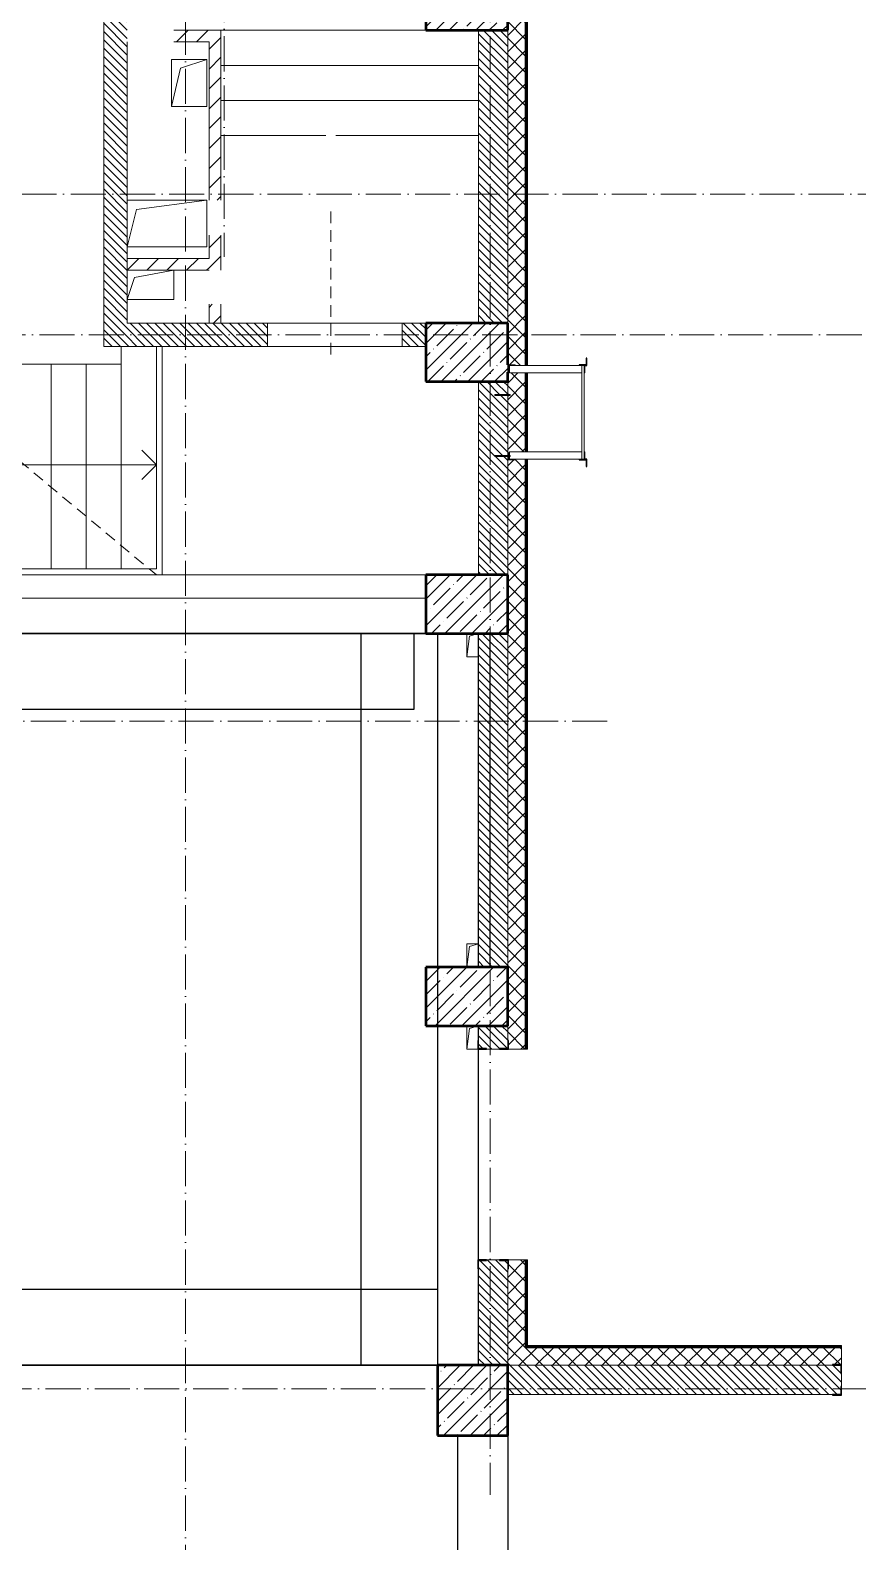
# Model space of a CAD drawing. Header units: millimetres. Extents: x -401725 to 250493, y 305116 to 802890.
# Drawn here: x 4031 to 11098, y 525290 to 538197 of the extents above; entities that cross this region are included whole.
import ezdxf

# ---------------------------------------------------------------- set-up
doc = ezdxf.new("R2010")
doc.units = ezdxf.units.MM
doc.linetypes.add('200_ШТРИХ_ш1п0_6_', pattern=[160, 100, -60])
doc.linetypes.add('50_200_ШТРИХ_1Т_ш5_п1_п1_', pattern=[700, 500, -100, 0, -100])
for name, color, linetype, lineweight in [('A-DETL-____-OTLN-3', 7, '200_ШТРИХ_ш1п0_6_', 9), ('A-FLOR-____-OTLN', 7, 'Continuous', 9), ('A-GENM-____-MCUT', 7, 'Continuous', 25), ('A-GENM-____-OTLN', 7, 'Continuous', 9), ('A-GENM-____-OTLN-1', 7, 'Continuous', 25), ('A-WALL-____-MCUT', 7, 'Continuous', 13), ('A-WALL-____-MCUT-1', 7, 'Continuous', 9), ('A-WALL-____-PATT-1', 7, 'Continuous', 9), ('A-WALL-FNSH-MCUT-1', 7, 'Continuous', 9), ('I-WALL-____-OTLN', 7, 'Continuous', 9), ('S-COLS-____-MCUT', 7, 'Continuous', 50), ('S-COLS-____-OTLN', 7, 'Continuous', 9), ('S-GRID-____-OTLN-1', 7, '50_200_ШТРИХ_1Т_ш5_п1_п1_', 9), ('S-STRS-____-OTLN-1', 7, 'Continuous', 9)]:
    doc.layers.add(name, color=color, linetype=linetype, lineweight=lineweight)
doc.layers.add('A-DETL-GENF-OTLN-3', color=9, linetype='Continuous', lineweight=9, true_color=0x808080)
doc.layers.add('A-DETL-GENF-OTLN-4', color=9, linetype='200_ШТРИХ_ш1п0_6_', lineweight=9, true_color=0x808080)
pattern_1 = [(45, (-15591.66, 459015.94), (-70.71068, 70.71068), []), (135, (-15591.66, 459015.94), (-70.71068, -70.71068), [])]
pattern_2 = [(135, (-15591.663, 459015.94), (-35.35534, -35.35534), [])]
pattern_3 = [(45, (-15591.66, 459015.94), (-84.85281, 84.85281), [])]

# ---------------------------------------------------------------- blocks, each defined once
blk = doc.blocks.new('BSC_Колонна _Прямоугольная - 500х700-25279857-АР1_План отверстий 2 этажа в осях 1-64_Ю-ЯЯ')
at = {"layer": 'S-COLS-____-OTLN'}
h = blk.add_hatch(dxfattribs=at)
h.set_pattern_fill('FP_17', color=256, style=0, pattern_type=2)
h.set_pattern_definition([(315, (-76431.04, 23350), (114.04925, 114.04925), []), (315, (-76431.04, 23235.95), (114.04925, 114.04925), [201.613, -40.323, 3.353, -36.97])])
h.paths.add_polyline_path([(-250, -54), (-250, -350), (250, -350), (250, 350), (-250, 350)], flags=0)
at = {"layer": 'S-COLS-____-MCUT'}
for p, q in [((250, 350), (-250, 350)), ((-250, 350), (-250, -350)), ((250, -350), (250, 350)), ((-250, -350), (-170, -350)), ((-107, -350), (250, -350))]:
    blk.add_line(p, q, dxfattribs=at)
blk = doc.blocks.new('BSC_Колонна _Прямоугольная - 500х700-25976089-АР1_План отверстий 2 этажа в осях 1-64_Ю-ЯЯ')
at = {"layer": 'S-COLS-____-OTLN'}
h = blk.add_hatch(dxfattribs=at)
h.set_pattern_fill('FP_78', color=256, style=0, pattern_type=2)
h.set_pattern_definition([(315, (-74281.04, 23350), (114.04925, 114.04925), []), (315, (-74281.04, 23235.95), (114.04925, 114.04925), [201.613, -40.323, 3.353, -36.97])])
h.paths.add_polyline_path([(-250, -350), (250, -350), (250, 350), (-250, 350)], flags=0)
at = {"layer": 'S-COLS-____-MCUT'}
for p, q in [((250, 350), (-250, 350)), ((-250, 350), (-250, -350)), ((250, -350), (250, 350)), ((-250, -350), (250, -350))]:
    blk.add_line(p, q, dxfattribs=at)
blk = doc.blocks.new('BSC_Колонна _Прямоугольная - 500х700-V67-АР1_План отверстий 2 этажа в осях 1-64_Ю-ЯЯ')
at = {"layer": 'S-COLS-____-OTLN'}
h = blk.add_hatch(dxfattribs=at)
h.set_pattern_fill('FP_79', color=256, style=0, pattern_type=2)
h.set_pattern_definition([(315, (-70931.04, 23350), (114.04925, 114.04925), []), (315, (-70931.04, 23235.95), (114.04925, 114.04925), [201.613, -40.323, 3.353, -36.97])])
h.paths.add_polyline_path([(-250, -350), (250, -350), (250, 350), (-250, 350)], flags=0)
at = {"layer": 'S-COLS-____-MCUT'}
for p, q in [((250, 350), (-250, 350)), ((-250, 350), (-250, -350)), ((250, -350), (250, 350)), ((-250, -350), (250, -350))]:
    blk.add_line(p, q, dxfattribs=at)
blk = doc.blocks.new('BSC_Колонна _Прямоугольная - 500х700-V68-АР1_План отверстий 2 этажа в осях 1-64_Ю-ЯЯ')
at = {"layer": 'S-COLS-____-OTLN'}
h = blk.add_hatch(dxfattribs=at)
h.set_pattern_fill('FP_80', color=256, style=0, pattern_type=2)
h.set_pattern_definition([(315, (-79431.04, 23350), (114.04925, 114.04925), []), (315, (-79431.04, 23235.95), (114.04925, 114.04925), [201.613, -40.323, 3.353, -36.97])])
h.paths.add_polyline_path([(-250, -350), (250, -350), (250, 350), (-250, 350)], flags=0)
at = {"layer": 'S-COLS-____-MCUT'}
for p, q in [((250, 350), (-250, 350)), ((-250, 350), (-250, -350)), ((250, -350), (250, 350)), ((-250, -350), (250, -350))]:
    blk.add_line(p, q, dxfattribs=at)
blk = doc.blocks.new('BSC_Колонна _Прямоугольная - 600х600-V90-АР1_План отверстий 2 этажа в осях 1-64_Ю-ЯЯ')
at = {"layer": 'S-COLS-____-OTLN'}
h = blk.add_hatch(dxfattribs=at)
h.set_pattern_fill('FP_103', color=256, style=0, pattern_type=2)
h.set_pattern_definition([(45, (-23400, -67481.04), (-114.04925, 114.04925), []), (45, (-23285.95, -67481.04), (-114.04925, 114.04925), [201.613, -40.323, 3.353, -36.97])])
h.paths.add_polyline_path([(-300, -300), (300, -300), (300, 300), (-300, 300)], flags=0)
at = {"layer": 'S-COLS-____-MCUT'}
for p, q in [((300, 300), (-300, 300)), ((-300, 300), (-300, -300)), ((300, -300), (300, 300)), ((-300, -300), (300, -300))]:
    blk.add_line(p, q, dxfattribs=at)
blk = doc.blocks.new('Фахверк_СКБ_Уголок - 250_1500-27504248-АР1_План отверстий 2 этажа в осях 1-64_Ю-ЯЯ')
at = {"layer": 'A-GENM-____-MCUT'}
for p, q in [((200, 181), (125, 181)), ((125, 181), (125, 106)), ((131, 106), (131, 175)), ((131, 175), (200, 175)), ((200, 175), (200, 181)), ((125, 106), (131, 106)), ((131, -6), (125, -6)), ((125, -6), (125, -81)), ((125, -81), (200, -81)), ((131, -75), (131, -6)), ((200, -75), (131, -75)), ((200, -81), (200, -75))]:
    blk.add_line(p, q, dxfattribs=at)
blk = doc.blocks.new('Фахверк_СКБ_Уголок - 250_1500-27508688-АР1_План отверстий 2 этажа в осях 1-64_Ю-ЯЯ')
at = {"layer": 'A-GENM-____-MCUT'}
for p, q in [((200, 181), (125, 181)), ((125, 181), (125, 106)), ((131, 106), (131, 175)), ((131, 175), (200, 175)), ((200, 175), (200, 181)), ((125, 106), (131, 106)), ((131, -6), (125, -6)), ((125, -6), (125, -81)), ((125, -81), (200, -81)), ((131, -75), (131, -6)), ((200, -75), (131, -75)), ((200, -81), (200, -75))]:
    blk.add_line(p, q, dxfattribs=at)
blk = doc.blocks.new('AR_Отверстие прямоугольное _в плите_ - AR_Отверстие прямоугольное _в плите_-V174-АР1_План отверстий 2 этажа в осях 1-64_Ю-ЯЯ')
at = {"layer": 'A-GENM-____-OTLN'}
for p, q in [((-50, 100), (-50, -100)), ((-50, -100), (-25, 75)), ((-25, 75), (50, 100)), ((-50, -100), (44, -100))]:
    blk.add_line(p, q, dxfattribs=at)
blk = doc.blocks.new('AR_Отверстие прямоугольное _в плите_ - AR_Отверстие прямоугольное _в плите_-V169-АР1_План отверстий 2 этажа в осях 1-64_Ю-ЯЯ')
at = {"layer": 'A-GENM-____-OTLN'}
for p, q in [((50, 100), (-50, 100)), ((-50, 100), (-50, -100)), ((-50, -100), (-25, 75)), ((-25, 75), (50, 100))]:
    blk.add_line(p, q, dxfattribs=at)
blk = doc.blocks.new('AR_Отверстие прямоугольное _в плите_ - AR_Отверстие прямоугольное _в плите_-V168-АР1_План отверстий 2 этажа в осях 1-64_Ю-ЯЯ')
at = {"layer": 'A-GENM-____-OTLN'}
for p, q in [((-50, 100), (-50, -100)), ((-50, -100), (-25, 75)), ((-25, 75), (50, 100)), ((-50, -100), (50, -100))]:
    blk.add_line(p, q, dxfattribs=at)
blk = doc.blocks.new('AR_Отверстие прямоугольное _в плите_ - AR_Отверстие прямоугольное _в плите_-30459858-АР1_План отверстий 2 этажа в осях 1-64_Ю-ЯЯ')
at = {"layer": 'A-GENM-____-OTLN'}
for p, q in [((-200, -125), (-137, 63)), ((-137, 63), (200, 125)), ((200, -125), (200, 125)), ((-200, -125), (200, -125))]:
    blk.add_line(p, q, dxfattribs=at)
blk = doc.blocks.new('AR_Отверстие прямоугольное _в плите_ - AR_Отверстие прямоугольное _в плите_-30553352-АР1_План отверстий 2 этажа в осях 1-64_Ю-ЯЯ')
at = {"layer": 'A-GENM-____-OTLN'}
for p, q in [((340, 200), (-340, 200)), ((-260, 120), (340, 200)), ((340, -200), (340, 200)), ((-340, -200), (-260, 120)), ((-340, -200), (340, -200))]:
    blk.add_line(p, q, dxfattribs=at)
blk = doc.blocks.new('AR_Отверстие прямоугольное _в плите_ - AR_Отверстие прямоугольное _в плите_-V197-АР1_План отверстий 2 этажа в осях 1-64_Ю-ЯЯ')
at = {"layer": 'A-GENM-____-OTLN'}
for p, q in [((150, 200), (-150, 200)), ((-150, 200), (-150, -200)), ((-75, 125), (150, 200)), ((150, -200), (150, 200)), ((-150, -200), (-75, 125)), ((-150, -200), (150, -200))]:
    blk.add_line(p, q, dxfattribs=at)
blk = doc.blocks.new('ЛМ_Уголок_ГОСТ 8509-93 - L 63х63x6-29176215-АР1_План отверстий 2 этажа в осях 1-64_Ю-ЯЯ')
at = {"layer": 'A-GENM-____-MCUT'}
for p, q in [((24369, 76324), (24312, 76324)), ((24312, 76324), (24312, 76318)), ((24360, 76318), (24375, 76318)), ((24375, 76381), (24369, 76381)), ((24369, 76381), (24369, 76324)), ((24375, 76318), (24375, 76381))]:
    blk.add_line(p, q, dxfattribs=at)
blk = doc.blocks.new('ЛМ_Уголок_ГОСТ 8509-93 - L 63х63x6-29176216-АР1_План отверстий 2 этажа в осях 1-64_Ю-ЯЯ')
at = {"layer": 'A-GENM-____-MCUT'}
for p, q in [((24312, 75518), (24312, 75512)), ((24312, 75512), (24369, 75512)), ((24375, 75518), (24360, 75518)), ((24369, 75512), (24369, 75455)), ((24375, 75455), (24375, 75518)), ((24369, 75455), (24375, 75455))]:
    blk.add_line(p, q, dxfattribs=at)
blk = doc.blocks.new('Анкер клиновой - Анкер клиновой МКТ V-A 10-10-15_115-14811140-АР1_План отверстий 2 этажа в осях 1-64_Ю-ЯЯ')
at = {"layer": 'A-GENM-____-OTLN'}
for p, q in [((23706, 76071), (23591, 76071)), ((23591, 76061), (23591, 76071)), ((23591, 76061), (23706, 76061)), ((23710, 76074), (23706, 76074)), ((23706, 76058), (23706, 76074)), ((23706, 76074), (23706, 76072)), ((23706, 76060), (23706, 76058)), ((23706, 76058), (23710, 76058)), ((23710, 76072), (23710, 76074)), ((23710, 76074), (23710, 76058)), ((23720, 76071), (23710, 76071)), ((23710, 76061), (23720, 76061)), ((23710, 76058), (23710, 76060)), ((23720, 76071), (23720, 76061))]:
    blk.add_line(p, q, dxfattribs=at)
blk = doc.blocks.new('Анкер клиновой - Анкер клиновой МКТ V-A 10-10-15_115-V201-АР1_План отверстий 2 этажа в осях 1-64_Ю-ЯЯ')
at = {"layer": 'A-GENM-____-OTLN'}
for p, q in [((23700, 75550), (23591, 75550)), ((23591, 75540), (23591, 75550)), ((23591, 75540), (23700, 75540)), ((23710, 75553), (23706, 75553)), ((23706, 75537), (23710, 75537)), ((23710, 75551), (23710, 75553)), ((23710, 75553), (23710, 75537)), ((23720, 75550), (23710, 75550)), ((23710, 75540), (23720, 75540)), ((23710, 75537), (23710, 75539)), ((23720, 75550), (23720, 75540))]:
    blk.add_line(p, q, dxfattribs=at)
blk = doc.blocks.new('ЛМ_Арматурный стержень_ГОСТ 5781-82 - Ø 18 А240-29172526-АР1_План отверстий 2 этажа в осях 1-64_Ю-ЯЯ')
at = {"layer": 'A-GENM-____-OTLN'}
for p, q in [((24334, 76318), (24334, 75518)), ((24334, 76318), (24343, 76318)), ((24343, 76318), (24352, 76318)), ((24352, 75518), (24352, 76318)), ((24343, 75518), (24334, 75518)), ((24352, 75518), (24343, 75518))]:
    blk.add_line(p, q, dxfattribs=at)
blk = doc.blocks.new('ЛМ_Уголок_ГОСТ 8509-93 - L 63х63x6-29171483-АР1_План отверстий 2 этажа в осях 1-64_Ю-ЯЯ')
at = {"layer": 'A-GENM-____-OTLN'}
for p, q in [((23700, 76324), (23700, 76261)), ((23763, 76324), (23700, 76324)), ((23706, 76261), (23706, 76318)), ((23706, 76318), (23763, 76318)), ((23763, 76318), (23763, 76324)), ((23700, 76261), (23706, 76261))]:
    blk.add_line(p, q, dxfattribs=at)
blk = doc.blocks.new('ЛМ_Уголок_ГОСТ 8509-93 - L 63х63x6-29171484-АР1_План отверстий 2 этажа в осях 1-64_Ю-ЯЯ')
at = {"layer": 'A-GENM-____-OTLN'}
for p, q in [((23706, 75575), (23700, 75575)), ((23700, 75575), (23700, 75512)), ((23700, 75512), (23763, 75512)), ((23706, 75518), (23706, 75575)), ((23763, 75518), (23706, 75518)), ((23763, 75512), (23763, 75518))]:
    blk.add_line(p, q, dxfattribs=at)
blk = doc.blocks.new('ЛМ_Уголок_ГОСТ 8509-93 - L 63х63x6-30750527-АР1_План отверстий 2 этажа в осях 1-64_Ю-ЯЯ')
at = {"layer": 'A-GENM-____-OTLN'}
for p, q in [((0, 45), (0, -18)), ((619, 45), (0, 45)), ((645, 45), (637, 45)), ((645, -18), (645, 45)), ((48, -18), (619, -18)), ((637, -18), (645, -18))]:
    blk.add_line(p, q, dxfattribs=at)
blk = doc.blocks.new('ЛМ_Уголок_ГОСТ 8509-93 - L 63х63x6-30750528-АР1_План отверстий 2 этажа в осях 1-64_Ю-ЯЯ')
at = {"layer": 'A-GENM-____-OTLN'}
for p, q in [((0, 18), (0, -4)), ((619, 18), (48, 18)), ((645, 18), (637, 18)), ((645, -45), (645, 18)), ((0, -14), (0, -45)), ((0, -45), (619, -45)), ((637, -45), (645, -45))]:
    blk.add_line(p, q, dxfattribs=at)
blk = doc.blocks.new('DET_L_Имитация разреза_ISO2-5 - Вправо-36813819-АР1_План отверстий 2 этажа в осях 1-64_Ю-ЯЯ')
at = {"layer": 'A-DETL-GENF-OTLN-4'}
blk.add_line((143, 0), (1368, 0), dxfattribs=at)
blk = doc.blocks.new('2этаж')
at = {"layer": 'S-GRID-____-OTLN-1', "color": 251, "ltscale": 0.6, "true_color": 0x636466}
for p, q in [((5688.3, 549908.8), (5688.3, 536263.3)), ((7958.3, 549908.8), (7958.3, 525691.4)), ((5358.3, 549630.9), (5358.3, 511907.5)), ((31562.9, 536797), (-20260.4, 536797)), ((17013.3, 535597), (-20260.4, 535597)), ((8958.3, 532297), (-20260.4, 532297)), ((88482.7, 526597), (-20260.4, 526597))]:
    blk.add_line(p, q, dxfattribs=at)

msp = doc.modelspace()

# ---------------------------------------------------------------- hatches: boundary and pattern name
at = {"layer": 'A-WALL-____-PATT-1'}
h = msp.add_hatch(dxfattribs=at)
h.set_pattern_fill('FP_1', color=256, style=0, pattern_type=2)
h.set_pattern_definition(pattern_1)
h.paths.add_polyline_path([(8108.3366, 526946.983), (8258.3366, 526946.983), (8258.3366, 527696.983), (8114.3366, 527696.983), (8114.3366, 527621.983), (8108.3366, 527621.983), (8108.3366, 527541.4193)], flags=0)
h.paths.add_polyline_path([(8258.3366, 529496.983), (8258.3366, 534533.983), (8171.3366, 534533.983), (8171.3366, 534527.983), (8108.3366, 534527.983), (8108.3366, 529571.983), (8114.3366, 529571.983), (8114.3366, 529496.983), (8254.4145, 529496.983)], flags=0)
h.paths.add_polyline_path([(8114.3366, 534533.983), (8123.3366, 534533.983), (8123.3366, 534555.983), (8114.3366, 534555.3261)], flags=0)
h.paths.add_polyline_path([(8118.3366, 534565.983), (8123.3366, 534566.6398), (8124.1261, 534596.983), (8258.3366, 534596.983), (8258.3366, 535270.983), (8123.3366, 535270.983), (8123.3366, 535333.983), (8114.3366, 535333.983), (8114.3366, 535276.983), (8108.3366, 535276.983), (8108.3366, 535086.983), (8128.3366, 535086.3131), (8128.3366, 535076.983), (8108.3366, 535076.3261), (8108.3366, 534590.983), (8114.3366, 534590.983), (8114.3366, 534566.6398), (8118.3366, 534566.6398)], flags=0)
h.paths.add_polyline_path([(8171.3366, 535333.983), (8258.3366, 535333.983), (8258.3366, 544696.983), (8108.3366, 544696.983), (8108.3366, 535339.983), (8171.3366, 535339.983)], flags=0)
h = msp.add_hatch(dxfattribs=at)
h.set_pattern_fill('FP_6', color=256, style=0, pattern_type=2)
h.set_pattern_definition(pattern_2)
h.paths.add_polyline_path([(4858.3366, 535496.983), (4858.3366, 538446.983), (4658.3366, 538446.983), (4658.3366, 535496.983)], flags=0)
h.paths.add_polyline_path([(4658.3366, 541446.983), (4858.3366, 541446.983), (4858.3366, 544446.983), (4658.3366, 544446.983), (4658.3366, 541536.983)], flags=0)
h = msp.add_hatch(dxfattribs=at)
h.set_pattern_fill('FP_4', color=256, style=0, pattern_type=2)
h.set_pattern_definition(pattern_3)
h.paths.add_polyline_path([(5558.3366, 538096.983), (5558.3366, 538196.983), (5258.3366, 538196.983), (5258.3366, 538096.983)], flags=0)
h = msp.add_hatch(dxfattribs=at)
h.set_pattern_fill('FP_4', color=256, style=0, pattern_type=2)
h.set_pattern_definition(pattern_3)
h.paths.add_polyline_path([(5603.1635, 535696.983), (5658.3366, 535696.983), (5658.3366, 535856.983), (5558.3366, 535856.983), (5558.3366, 535696.983)], flags=0)
h.paths.add_polyline_path([(5558.3366, 536146.983), (5658.3366, 536146.983), (5658.3366, 536446.983), (5558.3366, 536446.983), (5558.3366, 536246.983)], flags=0)
h.paths.add_polyline_path([(5583.9777, 536746.983), (5658.3366, 536746.983), (5658.3366, 538196.983), (5558.3366, 538196.983), (5558.3366, 536746.983)], flags=0)
h = msp.add_hatch(dxfattribs=at)
h.set_pattern_fill('FP_6', color=256, style=0, pattern_type=2)
h.set_pattern_definition(pattern_2)
h.paths.add_polyline_path([(8108.3366, 535696.983), (8108.3366, 538196.983), (7858.3366, 538196.983), (7858.3366, 535696.983)], flags=0)
h = msp.add_hatch(dxfattribs=at)
h.set_pattern_fill('FP_4', color=256, style=0, pattern_type=2)
h.set_pattern_definition(pattern_3)
h.paths.add_polyline_path([(4858.3366, 536146.983), (5558.3366, 536146.983), (5558.3366, 536246.983), (4858.3366, 536246.983)], flags=0)
h = msp.add_hatch(dxfattribs=at)
h.set_pattern_fill('FP_6', color=256, style=0, pattern_type=2)
h.set_pattern_definition(pattern_2)
h.paths.add_polyline_path([(7370.6642, 535496.983), (7408.3366, 535496.983), (7408.3366, 535696.983), (7208.3366, 535696.983), (7208.3366, 535496.983)], flags=0)
h.paths.add_polyline_path([(6058.3366, 535496.983), (6058.3366, 535696.983), (4858.3366, 535696.983), (4858.3366, 535496.983), (5603.1635, 535496.983)], flags=0)
h = msp.add_hatch(dxfattribs=at)
h.set_pattern_fill('FP_6', color=256, style=0, pattern_type=2)
h.set_pattern_definition(pattern_2)
h.paths.add_polyline_path([(8108.3366, 533546.983), (8108.3366, 534555.983), (7999.3366, 534556.6528), (7999.3366, 534565.983), (8108.3366, 534565.983), (8108.3366, 535076.983), (7999.3366, 535077.6528), (7999.3366, 535086.983), (8108.3366, 535086.983), (8108.3366, 535196.983), (7858.3366, 535196.983), (7858.3366, 533546.983)], flags=0)
h = msp.add_hatch(dxfattribs=at)
h.set_pattern_fill('FP_6', color=256, style=0, pattern_type=2)
h.set_pattern_definition(pattern_2)
h.paths.add_polyline_path([(8108.3366, 530196.983), (8108.3366, 533046.983), (7858.3366, 533046.983), (7858.3366, 530196.983)], flags=0)
h = msp.add_hatch(dxfattribs=at)
h.set_pattern_fill('FP_6', color=256, style=0, pattern_type=2)
h.set_pattern_definition(pattern_2)
h.paths.add_polyline_path([(7858.3366, 526796.983), (8108.3366, 526796.983), (8108.3366, 527690.983), (8039.3366, 527690.983), (8039.3366, 527696.983), (7927.3366, 527696.983), (7927.3366, 527690.983), (7858.3366, 527690.983), (7858.3366, 527541.4193)], flags=0)
h.paths.add_polyline_path([(8039.3366, 529496.983), (8039.3366, 529502.983), (8108.3366, 529502.983), (8108.3366, 529696.983), (7858.3366, 529696.983), (7858.3366, 529502.983), (7927.3366, 529502.983), (7927.3366, 529496.983)], flags=0)
h = msp.add_hatch(dxfattribs=at)
h.set_pattern_fill('FP_1', color=256, style=0, pattern_type=2)
h.set_pattern_definition(pattern_1)
h.paths.add_polyline_path([(29608.3366, 526796.983), (29623.3366, 526796.983), (29623.3366, 526946.983), (28758.3366, 526946.983), (28758.3366, 526796.983), (29464.4225, 526796.983)], flags=0)
h.paths.add_polyline_path([(25929.4212, 526796.983), (26958.3366, 526796.983), (26958.3366, 526946.983), (25558.3366, 526946.983), (25558.3366, 526802.983), (25633.3366, 526802.983), (25633.3366, 526796.983)], flags=0)
h.paths.add_polyline_path([(23658.3366, 526796.983), (23683.3366, 526796.983), (23683.3366, 526802.983), (23758.3366, 526802.983), (23758.3366, 526946.983), (22358.3366, 526946.983), (22358.3366, 526802.983), (22433.3366, 526802.983), (22433.3366, 526796.983), (23278.1702, 526796.983)], flags=0)
h.paths.add_polyline_path([(19743.1689, 526796.983), (20483.3366, 526796.983), (20483.3366, 526802.983), (20558.3366, 526802.983), (20558.3366, 526946.983), (19158.3366, 526946.983), (19158.3366, 526802.983), (19233.3366, 526802.983), (19233.3366, 526796.983)], flags=0)
h.paths.add_polyline_path([(17283.3366, 526796.983), (17283.3366, 526802.983), (17358.3366, 526802.983), (17358.3366, 526946.983), (15958.3366, 526946.983), (15958.3366, 526802.983), (16033.3366, 526802.983), (16033.3366, 526796.983), (17091.9179, 526796.983)], flags=0)
h.paths.add_polyline_path([(14083.3366, 526796.983), (14083.3366, 526802.983), (14158.3366, 526802.983), (14158.3366, 526946.983), (12758.3366, 526946.983), (12758.3366, 526802.983), (12833.3366, 526802.983), (12833.3366, 526796.983), (13658.3366, 526796.983)], flags=0)
h.paths.add_polyline_path([(10883.3366, 526796.983), (10883.3366, 526802.983), (10958.3366, 526802.983), (10958.3366, 526946.983), (8108.3366, 526946.983), (8108.3366, 526796.983), (9138.1649, 526796.983)], flags=0)
h = msp.add_hatch(dxfattribs=at)
h.set_pattern_fill('FP_6', color=256, style=0, pattern_type=2)
h.set_pattern_definition(pattern_2)
h.paths.add_polyline_path([(12833.3366, 526546.983), (13058.3366, 526546.983), (13058.3366, 526796.983), (12764.3366, 526796.983), (12764.3366, 526727.983), (12758.3366, 526727.983), (12758.3366, 526615.983), (12764.3366, 526615.983), (12764.3366, 526546.983)], flags=0)
h.paths.add_polyline_path([(10905.6655, 526546.983), (10952.3366, 526546.983), (10952.3366, 526615.983), (10958.3366, 526615.983), (10958.3366, 526727.983), (10952.3366, 526727.983), (10952.3366, 526796.983), (8108.3366, 526796.983), (8108.3366, 526546.983), (10883.3366, 526546.983)], flags=0)

# ---------------------------------------------------------------- linework, layer by layer
for points in [[(7858.3366, 533046.983), (7408.3366, 533046.983), (7408.3366, 533546.983)], [(-3491.6634, 533046.983), (-7991.6634, 533046.983), (-7991.6634, 526796.983), (7508.3366, 526796.983), (7858.3366, 526796.983), (7858.3366, 529696.983), (7408.3366, 529696.983), (7408.3366, 530196.983), (7858.3366, 530196.983), (7858.3366, 533046.983), (2608.3366, 533046.983)], [(7958.3366, 530196.983), (7958.3366, 533046.983)], [(7858.3366, 529696.983), (7408.3366, 529696.983), (7408.3366, 530196.983), (7858.3366, 530196.983)], [(7508.3366, 526196.983), (7508.3366, 526796.983), (7508.3366, 526796.983)]]:
    msp.add_lwpolyline(points)
for points in [[(7308.3366, 532396.983), (-8191.6634, 532396.983), (-8191.6634, 533046.983), (7308.3366, 533046.983)], [(7508.3366, 526796.983), (6858.3366, 526796.983), (6858.3366, 533046.983), (7508.3366, 533046.983)], [(7508.3366, 526796.983), (-7991.6634, 526796.983), (-7991.6634, 527446.983), (7508.3366, 527446.983)], [(7682.6926, 526196.983), (8108.3366, 526196.983), (8108.3366, 522196.983), (7682.6926, 522196.983)]]:
    msp.add_lwpolyline(points, close=True)
at = {"layer": 'A-DETL-____-OTLN-3'}
msp.add_line((-7991.6634, 544446.983), (5108.3366, 533546.983), dxfattribs=at)
at = {"layer": 'A-FLOR-____-OTLN'}
for p, q in [((5238.3366, 537946.983), (5538.3366, 537946.983)), ((5238.3366, 537546.983), (5238.3366, 537946.983)), ((5538.3366, 537946.983), (5538.3366, 537546.983)), ((5538.3366, 537546.983), (5238.3366, 537546.983)), ((4858.3366, 536746.983), (5538.3366, 536746.983)), ((5538.3366, 536746.983), (5538.3366, 536346.983)), ((5538.3366, 536346.983), (4858.3366, 536346.983)), ((5258.3366, 536146.983), (5258.3366, 535896.983)), ((5258.3366, 535896.983), (4858.3366, 535896.983)), ((5158.3366, 535496.983), (5158.3366, 533546.983))]:
    msp.add_line(p, q, dxfattribs=at)
at = {"layer": 'A-WALL-____-MCUT'}
for p, q in [((4658.3366, 538446.983), (4658.3366, 535496.983)), ((4858.3366, 535696.983), (4858.3366, 538096.983)), ((7858.3366, 538196.983), (7858.3366, 535696.983)), ((8108.3366, 538196.983), (8108.3366, 535696.983)), ((6058.3366, 535696.983), (4858.3366, 535696.983)), ((6058.3366, 535496.983), (6058.3366, 535696.983)), ((7408.3366, 535696.983), (7208.3366, 535696.983)), ((7208.3366, 535696.983), (7208.3366, 535496.983)), ((4658.3366, 535496.983), (6058.3366, 535496.983)), ((7208.3366, 535496.983), (7408.3366, 535496.983)), ((7858.3366, 535196.983), (7858.3366, 533546.983)), ((8108.3366, 535196.983), (8108.3366, 535086.8126)), ((8108.3366, 535077.1533), (8108.3366, 534590.983)), ((8108.3366, 534527.983), (8108.3366, 533546.983)), ((7858.3366, 533046.983), (7858.3366, 530196.983)), ((8108.3366, 533046.983), (8108.3366, 530196.983)), ((7858.3366, 529696.983), (7858.3366, 529571.983)), ((8108.3366, 529696.983), (8108.3366, 529571.983)), ((7927.3366, 529496.983), (8039.3366, 529496.983)), ((7858.3366, 527621.983), (7858.3366, 526796.983)), ((8039.3366, 527696.983), (7927.3366, 527696.983)), ((8108.3366, 527621.983), (8108.3366, 526796.983)), ((10883.3366, 526796.983), (8108.3366, 526796.983)), ((10958.3366, 526615.983), (10958.3366, 526727.983)), ((8108.3366, 526546.983), (10883.3366, 526546.983))]:
    msp.add_line(p, q, dxfattribs=at)
at = {"layer": 'A-WALL-____-MCUT-1'}
for p, q in [((8264.3366, 535333.983), (8264.3366, 544945.983)), ((8270.3366, 535333.983), (8270.3366, 544945.983)), ((8258.3366, 534596.983), (8258.3366, 535270.983)), ((8264.3366, 534596.983), (8264.3366, 535270.983)), ((8270.3366, 534596.983), (8270.3366, 535270.983)), ((8258.3366, 529496.983), (8258.3366, 534533.983)), ((8264.3366, 529496.983), (8264.3366, 534533.983)), ((8270.3366, 529496.983), (8270.3366, 534533.983)), ((8114.3366, 529496.983), (8258.3366, 529496.983)), ((8258.3366, 527696.983), (8114.3366, 527696.983)), ((8258.3366, 527696.983), (8258.3366, 526946.983)), ((8264.3366, 526946.983), (8264.3366, 527696.983)), ((8270.3366, 526946.983), (8270.3366, 527696.983)), ((10958.3366, 526958.983), (8258.3366, 526958.983)), ((10958.3366, 526952.983), (8258.3366, 526952.983)), ((8258.3366, 526946.983), (10958.3366, 526946.983)), ((10958.3366, 526802.983), (10958.3366, 526946.983))]:
    msp.add_line(p, q, dxfattribs=at)
at = {"layer": 'A-WALL-FNSH-MCUT-1'}
for p, q in [((8258.3366, 544945.983), (8258.3366, 535333.983)), ((8278.3366, 535333.983), (8278.3366, 544309.983)), ((5658.3366, 538196.983), (5258.3366, 538196.983)), ((5258.3366, 538096.983), (5558.3366, 538096.983)), ((5558.3366, 538096.983), (5558.3366, 536746.983)), ((5658.3366, 536746.983), (5658.3366, 538196.983)), ((5558.3366, 536446.983), (5558.3366, 536246.983)), ((5658.3366, 536146.983), (5658.3366, 536446.983)), ((5558.3366, 536246.983), (4858.3366, 536246.983)), ((4858.3366, 536146.983), (5558.3366, 536146.983)), ((5558.3366, 535856.983), (5558.3366, 535696.983)), ((5658.3366, 535696.983), (5658.3366, 535856.983)), ((8278.3366, 534596.983), (8278.3366, 535270.983)), ((8278.3366, 529496.983), (8278.3366, 534533.983)), ((8258.3366, 529496.983), (8278.3366, 529496.983)), ((8278.3366, 527696.983), (8258.3366, 527696.983)), ((8278.3366, 526946.983), (8278.3366, 527696.983)), ((10958.3366, 526966.983), (8258.3366, 526966.983)), ((10958.3366, 526946.983), (10958.3366, 526966.983))]:
    msp.add_line(p, q, dxfattribs=at)
at = {"layer": 'I-WALL-____-OTLN'}
for p, q in [((6058.3366, 535696.983), (7208.3366, 535696.983)), ((7208.3366, 535496.983), (6058.3366, 535496.983)), ((2608.3366, 533546.983), (7408.3366, 533546.983)), ((7408.3366, 533346.983), (2608.3366, 533346.983))]:
    msp.add_line(p, q, dxfattribs=at)
at = {"layer": 'S-STRS-____-OTLN-1'}
for p, q in [((5658.3366, 538196.983), (7408.3366, 538196.983)), ((5658.3366, 537896.983), (7858.3366, 537896.983)), ((5658.3366, 537896.983), (7858.3366, 537896.983)), ((5658.3366, 537596.983), (7858.3366, 537596.983)), ((5658.3366, 537596.983), (7858.3366, 537596.983)), ((5658.3366, 537296.983), (6554.9683, 537296.983)), ((5658.3366, 537296.983), (6554.9683, 537296.983)), ((6641.7049, 537296.983), (7858.3366, 537296.983)), ((6641.7049, 537296.983), (7858.3366, 537296.983)), ((4808.3366, 535346.983), (4808.3366, 535496.983)), ((5108.3366, 535496.983), (5108.3366, 533596.983)), ((3908.3366, 535346.983), (4808.3366, 535346.983)), ((4208.3366, 535346.983), (4208.3366, 533596.983)), ((4208.3366, 535346.983), (4208.3366, 533596.983)), ((4508.3366, 535346.983), (4808.3366, 535346.983)), ((4508.3366, 535346.983), (4508.3366, 533596.983)), ((4508.3366, 535346.983), (4508.3366, 533596.983)), ((4808.3366, 535346.983), (4808.3366, 533596.983)), ((4808.3366, 535346.983), (4808.3366, 533596.983)), ((5108.3366, 534486.983), (4983.3366, 534611.983)), ((3908.3366, 534486.983), (4208.3366, 534486.983)), ((4208.3366, 534486.983), (4508.3366, 534486.983)), ((4508.3366, 534486.983), (4808.3366, 534486.983)), ((4808.3366, 534486.983), (5108.3366, 534486.983)), ((5108.3366, 534486.983), (4983.3366, 534361.983)), ((3908.3366, 533596.983), (4208.3366, 533596.983)), ((4208.3366, 533596.983), (4508.3366, 533596.983)), ((4508.3366, 533596.983), (4808.3366, 533596.983)), ((4808.3366, 533596.983), (5108.3366, 533596.983))]:
    msp.add_line(p, q, dxfattribs=at)

# ---------------------------------------------------------------- block references
at = {"color": 18, "true_color": 0x000000}
msp.add_blockref('2этаж', (0, 0), dxfattribs=at)
at = {"layer": 'A-DETL-GENF-OTLN-3', "rotation": 90}
msp.add_blockref('DET_L_Имитация разреза_ISO2-5 - Вправо-36813819-АР1_План отверстий 2 этажа в осях 1-64_Ю-ЯЯ', (6598.3366, 535285.8541), dxfattribs=at)
at = {"layer": 'A-GENM-____-OTLN'}
for name, p in [('AR_Отверстие прямоугольное _в плите_ - AR_Отверстие прямоугольное _в плите_-V197-АР1_План отверстий 2 этажа в осях 1-64_Ю-ЯЯ', (5388.3366, 537746.983)), ('AR_Отверстие прямоугольное _в плите_ - AR_Отверстие прямоугольное _в плите_-30553352-АР1_План отверстий 2 этажа в осях 1-64_Ю-ЯЯ', (5198.3366, 536546.983)), ('AR_Отверстие прямоугольное _в плите_ - AR_Отверстие прямоугольное _в плите_-30459858-АР1_План отверстий 2 этажа в осях 1-64_Ю-ЯЯ', (5058.3366, 536021.983)), ('ЛМ_Уголок_ГОСТ 8509-93 - L 63х63x6-29176215-АР1_План отверстий 2 этажа в осях 1-64_Ю-ЯЯ', (-15591.6634, 459015.941)), ('ЛМ_Уголок_ГОСТ 8509-93 - L 63х63x6-29171483-АР1_План отверстий 2 этажа в осях 1-64_Ю-ЯЯ', (-15591.6634, 459015.941)), ('ЛМ_Арматурный стержень_ГОСТ 5781-82 - Ø 18 А240-29172526-АР1_План отверстий 2 этажа в осях 1-64_Ю-ЯЯ', (-15591.6634, 459015.941)), ('Анкер клиновой - Анкер клиновой МКТ V-A 10-10-15_115-14811140-АР1_План отверстий 2 этажа в осях 1-64_Ю-ЯЯ', (-15591.6634, 459015.941)), ('ЛМ_Уголок_ГОСТ 8509-93 - L 63х63x6-29171484-АР1_План отверстий 2 этажа в осях 1-64_Ю-ЯЯ', (-15591.6634, 459015.941)), ('Анкер клиновой - Анкер клиновой МКТ V-A 10-10-15_115-V201-АР1_План отверстий 2 этажа в осях 1-64_Ю-ЯЯ', (-15591.6634, 459015.941)), ('ЛМ_Уголок_ГОСТ 8509-93 - L 63х63x6-29176216-АР1_План отверстий 2 этажа в осях 1-64_Ю-ЯЯ', (-15591.6634, 459015.941)), ('AR_Отверстие прямоугольное _в плите_ - AR_Отверстие прямоугольное _в плите_-V168-АР1_План отверстий 2 этажа в осях 1-64_Ю-ЯЯ', (7808.3366, 532946.983)), ('AR_Отверстие прямоугольное _в плите_ - AR_Отверстие прямоугольное _в плите_-V169-АР1_План отверстий 2 этажа в осях 1-64_Ю-ЯЯ', (7808.3366, 530296.983)), ('AR_Отверстие прямоугольное _в плите_ - AR_Отверстие прямоугольное _в плите_-V174-АР1_План отверстий 2 этажа в осях 1-64_Ю-ЯЯ', (7808.3366, 529596.983))]:
    msp.add_blockref(name, p, dxfattribs=at)
at = {"layer": 'A-GENM-____-OTLN', "extrusion": (0, 0, -1), "rotation": 180}
for name, p in [('ЛМ_Уголок_ГОСТ 8509-93 - L 63х63x6-30750527-АР1_План отверстий 2 этажа в осях 1-64_Ю-ЯЯ', (-8123.3366, 535316.183)), ('ЛМ_Уголок_ГОСТ 8509-93 - L 63х63x6-30750528-АР1_План отверстий 2 этажа в осях 1-64_Ю-ЯЯ', (-8123.3366, 534551.783))]:
    msp.add_blockref(name, p, dxfattribs=at)
at = {"layer": 'A-GENM-____-OTLN-1'}
for name, p, rotation in [('Фахверк_СКБ_Уголок - 250_1500-27504248-АР1_План отверстий 2 этажа в осях 1-64_Ю-ЯЯ', (8033.3366, 529371.983), 89.99999999999991), ('Фахверк_СКБ_Уголок - 250_1500-27504248-АР1_План отверстий 2 этажа в осях 1-64_Ю-ЯЯ', (7933.3366, 527821.983), 269.9999999999999), ('Фахверк_СКБ_Уголок - 250_1500-27508688-АР1_План отверстий 2 этажа в осях 1-64_Ю-ЯЯ', (11083.3366, 526721.983), 180)]:
    msp.add_blockref(name, p, dxfattribs=dict(at, rotation=rotation))
at = {"layer": 'S-COLS-____-OTLN', "rotation": 89.9999999999999}
for name, p in [('BSC_Колонна _Прямоугольная - 500х700-V68-АР1_План отверстий 2 этажа в осях 1-64_Ю-ЯЯ', (7758.3366, 538446.983)), ('BSC_Колонна _Прямоугольная - 500х700-25279857-АР1_План отверстий 2 этажа в осях 1-64_Ю-ЯЯ', (7758.3366, 535446.983)), ('BSC_Колонна _Прямоугольная - 500х700-25976089-АР1_План отверстий 2 этажа в осях 1-64_Ю-ЯЯ', (7758.3366, 533296.983)), ('BSC_Колонна _Прямоугольная - 500х700-V67-АР1_План отверстий 2 этажа в осях 1-64_Ю-ЯЯ', (7758.3366, 529946.983))]:
    msp.add_blockref(name, p, dxfattribs=at)
at = {"layer": 'S-COLS-____-OTLN'}
msp.add_blockref('BSC_Колонна _Прямоугольная - 600х600-V90-АР1_План отверстий 2 этажа в осях 1-64_Ю-ЯЯ', (7808.3366, 526496.983), dxfattribs=at)

doc.saveas('drawing.dxf')
